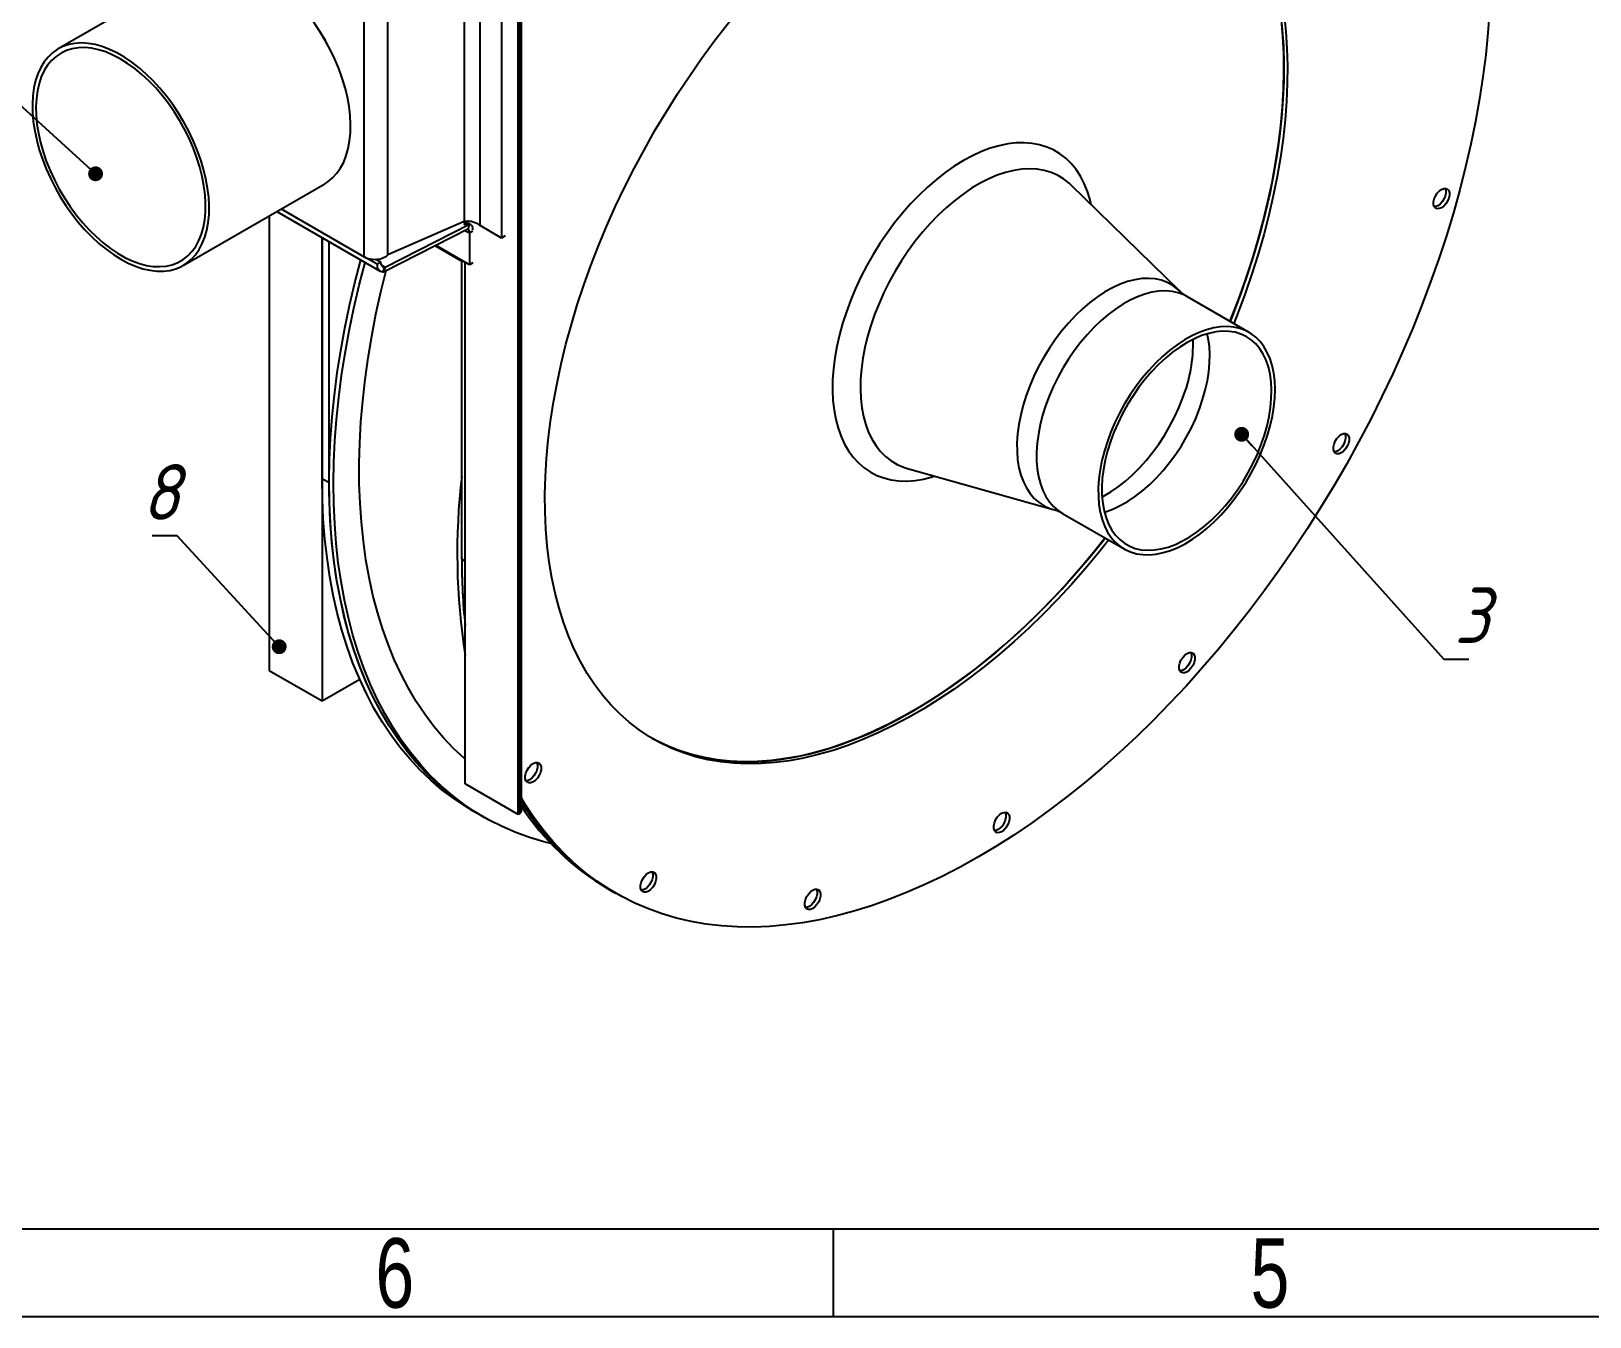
# Model space of a CAD drawing. Header units: millimetres. Extents: x -2169 to 6000, y -2300 to 596.
# Drawn here: x -1432 to -803, y -1506 to -987 of the extents above; entities that cross this region are included whole.
import ezdxf

# ---------------------------------------------------------------- set-up
doc = ezdxf.new("R2010")
doc.units = ezdxf.units.MM
doc.linetypes.add('SLD-Solid', pattern=[0])
doc.styles.add('GENISO', font='geniso.shx', dxfattribs={"oblique": 15})
doc.styles.add('SLDTEXTSTYLE0', font='TXT', dxfattribs={"width": 0.75})
doc.dimstyles.new('Scale 1B2', dxfattribs={"dimscale": 6, "dimtxt": 2.5, "dimasz": 2.5, "dimexe": 1, "dimexo": 1, "dimgap": 1.524, "dimtad": 1, "dimdec": 0, "dimlfac": 0.5, "dimzin": 0, "dimtxsty": 'GENISO', "dimcen": 2.5, "dimclrd": 1, "dimclre": 1, "dimclrt": 7, "dimadec": 0, "dimazin": 0, "dimtfac": 1, "dimtdec": 0, "dimtmove": 0, "dimatfit": 3, "dimfxl": 1, "dimtzin": 0, "dimlwd": -1, "dimlwe": -1, "dimarcsym": 0})

msp = doc.modelspace()

# ---------------------------------------------------------------- linework, layer by layer
at = {"color": 3, "linetype": 'SLD-Solid'}
for p, q in [((-1235.61, -1303.57), (-1235.55, -916.06)), ((-1234.89, -1303.16), (-1234.84, -915.65)), ((-1234.3, -1302.33), (-1234.25, -914.82)), ((-1257.37, -929.53), (-1257.37, -1064.2)), ((-1251, -1065.82), (-1251, -926.9)), ((-1242.34, -931.9), (-1242.34, -1070.82)), ((-1364.22, -961.46), (-1421.33, -994.44)), ((-1297.79, -1078.42), (-1297.79, -979.5)), ((-1288.25, -1077.68), (-1288.25, -978.76)), ((-1370.85, -1081.88), (-1313.74, -1048.9)), ((-968.57, -1092.16), (-1012.32, -1049.46)), ((-1336.22, -1061.88), (-1336.22, -1245.43)), ((-1333.1, -1060.08), (-1291.32, -1084.21)), ((-1331.33, -1059.06), (-1297.79, -1078.42)), ((-1289.74, -1084.36), (-1255.7, -1067)), ((-1289.3, -1082.53), (-1255.26, -1065.18)), ((-1257.37, -1064.2), (-1288.25, -1077.68)), ((-1256.85, -1064.94), (-1257.8, -1064.39)), ((-1256.85, -1064.94), (-1257.53, -1065.08)), ((-1257.53, -1065.08), (-1256.81, -1065.49)), ((-1257.12, -1067.73), (-1255.32, -1068.76)), ((-1255.14, -1065.17), (-1256.98, -1064.11)), ((-1256.96, -1065.41), (-1256.85, -1064.94)), ((-1256.81, -1065.49), (-1255.26, -1065.18)), ((-1255.7, -1067), (-1255.26, -1065.18)), ((-1255.32, -1068.76), (-1253.91, -1067.95)), ((-1255.32, -1068.76), (-1255.32, -1081.66)), ((-1242.34, -1070.82), (-1251, -1065.82)), ((-1314.8, -1070.65), (-1314.8, -1257.79)), ((-1314.8, -1167.91), (-1314.8, -1070.65)), ((-1311.95, -1168.91), (-1311.95, -1072.3)), ((-1269.21, -1073.89), (-1260.19, -1079.1)), ((-1255.32, -1081.66), (-1268.98, -1073.77)), ((-1240.93, -1070.01), (-1242.34, -1070.82)), ((-1292.57, -1081.43), (-1297.79, -1078.42)), ((-1291.14, -1080.61), (-1293.17, -1079.44)), ((-1291.14, -1080.61), (-1292.57, -1081.43)), ((-1289.3, -1082.53), (-1291, -1081.55)), ((-1289.3, -1082.53), (-1289.74, -1084.36)), ((-1260.19, -1079.1), (-1260.19, -1078.85)), ((-1260.19, -1079.1), (-1258.4, -1080.13)), ((-1258.4, -1080.13), (-1258.4, -1079.88)), ((-1258.4, -1200.47), (-1258.4, -1079.88)), ((-1257.02, -1291.2), (-1257, -1080.69)), ((-1253.91, -1080.85), (-1255.32, -1081.66)), ((-1289.61, -1082.64), (-1290.27, -1084.49)), ((-940.44, -1108.96), (-965.36, -1094.57)), ((-1078.39, -1163.9), (-1019.53, -1180.44)), ((-1314.8, -1167.91), (-1311.95, -1169.56)), ((-1015.84, -1182.01), (-990.92, -1196.4)), ((-1258.4, -1200.47), (-1257.01, -1201.28)), ((-1336.22, -1245.43), (-1314.8, -1257.79)), ((-1314.8, -1257.79), (-1299.62, -1249.03)), ((-1235.61, -1303.57), (-1257.02, -1291.2)), ((-1254.15, -1301.97), (-1251.69, -1303.39)), ((-1251.29, -1303.62), (-1249.51, -1304.65)), ((-1234.89, -1303.16), (-1235.61, -1303.57)), ((-1199.53, -1333.5), (-1197.75, -1334.53)), ((-1197.75, -1334.53), (-1196.32, -1335.35))]:
    msp.add_line(p, q, dxfattribs=at)
at = {"color": 7, "linetype": 'SLD-Solid'}
for p, q in [((623.1, -1471.15), (-2133.24, -1471.15)), ((-1108.45, -1471.15), (-1108.45, -1506.48)), ((658.44, -1506.48), (-2168.58, -1506.48))]:
    msp.add_line(p, q, dxfattribs=at)
at = {"color": 3, "linetype": 'SLD-Solid', "flags": 128}
for points in [[(-1074.91, -916.49), (-1068.76, -913.08), (-1062.61, -909.97), (-1056.49, -907.17), (-1050.4, -904.67), (-1044.35, -902.48), (-1038.35, -900.61), (-1032.41, -899.06), (-1026.54, -897.82), (-1020.76, -896.92), (-1015.06, -896.33), (-1009.47, -896.08), (-1003.99, -896.14), (-998.62, -896.54), (-993.39, -897.26), (-988.29, -898.31), (-983.34, -899.67), (-978.54, -901.36), (-973.91, -903.37), (-969.45, -905.69), (-965.16, -908.32), (-961.06, -911.25), (-957.15, -914.49), (-953.44, -918.02), (-949.94, -921.84), (-946.64, -925.94), (-943.56, -930.32), (-940.71, -934.97), (-938.08, -939.88), (-935.68, -945.04), (-933.51, -950.45), (-931.59, -956.09), (-929.9, -961.95), (-928.46, -968.03), (-927.27, -974.32), (-926.32, -980.8), (-925.63, -987.46), (-925.19, -994.3), (-925, -1001.3), (-925.06, -1008.44), (-925.38, -1015.72), (-925.94, -1023.13), (-926.76, -1030.65), (-927.83, -1038.27), (-929.15, -1045.97), (-930.71, -1053.75), (-932.52, -1061.59), (-934.56, -1069.48), (-936.85, -1077.4), (-939.36, -1085.34), (-942.11, -1093.29), (-945.08, -1101.23), (-946.7, -1105.34)], [(-944.73, -1095.73), (-941.89, -1087.78), (-939.28, -1079.83), (-936.9, -1071.9), (-934.76, -1064), (-932.85, -1056.14), (-931.19, -1048.34), (-929.77, -1040.6), (-928.6, -1032.94), (-927.68, -1025.38), (-927.01, -1017.93), (-926.59, -1010.59), (-926.42, -1003.39), (-926.51, -996.33), (-926.84, -989.43), (-927.43, -982.69), (-928.28, -976.14), (-929.37, -969.77), (-930.71, -963.6), (-932.29, -957.65), (-934.12, -951.91), (-936.19, -946.41), (-938.49, -941.15), (-941.03, -936.13), (-943.79, -931.38), (-946.78, -926.89), (-949.98, -922.67), (-953.4, -918.73), (-957.03, -915.08), (-960.86, -911.72), (-964.88, -908.66), (-969.09, -905.91), (-969.63, -905.59)], [(-969.63, -905.59), (-966.59, -907.49), (-962.49, -910.43), (-958.58, -913.66), (-954.87, -917.2), (-951.36, -921.02), (-948.07, -925.12), (-944.99, -929.5), (-942.13, -934.15), (-939.5, -939.06), (-937.1, -944.22), (-934.94, -949.62), (-933.01, -955.26), (-931.33, -961.13), (-929.89, -967.21), (-928.69, -973.5), (-927.75, -979.98), (-927.06, -986.64), (-926.61, -993.48), (-926.42, -1000.47), (-926.49, -1007.62), (-926.8, -1014.9), (-927.37, -1022.31), (-928.19, -1029.83), (-929.26, -1037.44), (-930.58, -1045.15), (-932.14, -1052.93), (-933.95, -1060.77), (-935.99, -1068.65), (-938.28, -1076.57), (-940.79, -1084.51), (-943.54, -1092.46), (-946.5, -1100.4), (-948.13, -1104.52)], [(-997.18, -1192.78), (-1001.29, -1197.93), (-1006.71, -1204.42), (-1012.25, -1210.73), (-1017.9, -1216.82), (-1023.64, -1222.7), (-1029.46, -1228.36), (-1035.37, -1233.79), (-1041.34, -1238.97), (-1047.37, -1243.9), (-1053.44, -1248.56), (-1059.55, -1252.97), (-1065.69, -1257.09), (-1071.84, -1260.93), (-1077.99, -1264.49), (-1084.14, -1267.75), (-1090.28, -1270.71), (-1096.39, -1273.36), (-1102.46, -1275.7), (-1108.49, -1277.73), (-1114.46, -1279.45), (-1120.36, -1280.84), (-1126.19, -1281.91), (-1131.93, -1282.65), (-1137.58, -1283.07), (-1143.12, -1283.17), (-1148.54, -1282.94), (-1153.84, -1282.38), (-1159.01, -1281.49), (-1164.03, -1280.29), (-1168.91, -1278.76), (-1173.62, -1276.91), (-1178.17, -1274.75), (-1182.55, -1272.27), (-1186.74, -1269.49), (-1190.75, -1266.4), (-1194.56, -1263.02), (-1198.17, -1259.34), (-1201.57, -1255.38), (-1204.75, -1251.14), (-1207.72, -1246.62), (-1210.47, -1241.84), (-1212.98, -1236.81), (-1215.26, -1231.52), (-1217.31, -1226), (-1219.12, -1220.24), (-1220.68, -1214.27), (-1222, -1208.09), (-1223.07, -1201.7), (-1223.88, -1195.13), (-1224.45, -1188.38), (-1224.77, -1181.46), (-1224.83, -1174.39), (-1224.64, -1167.17), (-1224.2, -1159.83), (-1223.51, -1152.36), (-1222.56, -1144.79), (-1221.37, -1137.13), (-1219.93, -1129.38), (-1218.24, -1121.57), (-1216.32, -1113.71), (-1214.15, -1105.8), (-1211.75, -1097.87), (-1209.12, -1089.93), (-1206.27, -1081.98), (-1203.19, -1074.04), (-1199.89, -1066.14), (-1196.39, -1058.27), (-1192.68, -1050.45), (-1188.77, -1042.7), (-1184.67, -1035.03), (-1180.38, -1027.46), (-1175.92, -1019.98), (-1171.28, -1012.63), (-1166.49, -1005.4), (-1161.54, -998.32), (-1156.44, -991.39), (-1151.21, -984.62), (-1145.84, -978.04), (-1140.36, -971.64), (-1134.77, -965.44), (-1129.07, -959.45), (-1123.29, -953.68), (-1117.42, -948.13), (-1111.48, -942.83), (-1105.48, -937.77), (-1099.43, -932.97), (-1093.34, -928.44), (-1087.21, -924.17), (-1081.07, -920.19), (-1074.91, -916.49), (-1074.91, -916.49)], [(-1313.74, -1048.9), (-1312.43, -1048.07), (-1310.53, -1046.5), (-1308.82, -1044.65), (-1307.33, -1042.52), (-1306.06, -1040.13), (-1305.02, -1037.49), (-1304.22, -1034.63), (-1303.66, -1031.56), (-1303.35, -1028.31), (-1303.29, -1024.89), (-1303.48, -1021.33), (-1303.92, -1017.67), (-1304.6, -1013.91), (-1305.53, -1010.09), (-1306.69, -1006.24), (-1308.08, -1002.38), (-1309.68, -998.54), (-1311.49, -994.75), (-1313.49, -991.03), (-1315.67, -987.41), (-1318.02, -983.92), (-1320.51, -980.57), (-1323.13, -977.39), (-1325.86, -974.42), (-1328.69, -971.65), (-1331.58, -969.13), (-1334.53, -966.85), (-1337.51, -964.84), (-1340.5, -963.12), (-1343.48, -961.69), (-1346.43, -960.57), (-1349.32, -959.76), (-1352.15, -959.27), (-1354.88, -959.1), (-1357.49, -959.25), (-1359.98, -959.73), (-1362.32, -960.52), (-1364.22, -961.46)], [(-1313.74, -1048.9), (-1312.45, -1048.08), (-1310.54, -1046.52), (-1308.84, -1044.67), (-1307.34, -1042.54), (-1306.07, -1040.16), (-1305.03, -1037.52), (-1304.22, -1034.66), (-1303.66, -1031.59), (-1303.35, -1028.34), (-1303.29, -1024.92), (-1303.48, -1021.37), (-1303.91, -1017.7), (-1304.6, -1013.95), (-1305.52, -1010.13), (-1306.68, -1006.28), (-1308.06, -1002.42), (-1309.67, -998.58), (-1311.47, -994.79), (-1313.47, -991.07), (-1315.65, -987.45), (-1318, -983.95), (-1320.49, -980.6), (-1323.11, -977.42), (-1325.84, -974.44), (-1328.66, -971.68), (-1331.56, -969.15), (-1334.5, -966.87), (-1337.48, -964.86), (-1340.47, -963.14), (-1343.45, -961.71), (-1346.4, -960.58), (-1349.29, -959.77), (-1352.12, -959.27), (-1354.85, -959.1), (-1357.47, -959.25), (-1359.96, -959.72), (-1362.3, -960.52), (-1364.22, -961.46)], [(-842.89, -962.35), (-843.02, -970.76), (-843.4, -979.32), (-844.04, -987.99), (-844.92, -996.79), (-846.05, -1005.68), (-847.43, -1014.67), (-849.06, -1023.74), (-850.93, -1032.88), (-853.05, -1042.08), (-855.4, -1051.32), (-858, -1060.61), (-860.82, -1069.92), (-863.88, -1079.25), (-867.16, -1088.57), (-870.67, -1097.89), (-874.39, -1107.19), (-878.33, -1116.46), (-882.47, -1125.69), (-886.82, -1134.87), (-891.37, -1143.97), (-896.11, -1153.01), (-901.04, -1161.95), (-906.15, -1170.8), (-911.44, -1179.54), (-916.9, -1188.17), (-922.51, -1196.66), (-928.28, -1205.01), (-934.2, -1213.21), (-940.27, -1221.25), (-946.46, -1229.12), (-952.78, -1236.82), (-959.22, -1244.32), (-965.77, -1251.63), (-972.42, -1258.72), (-979.17, -1265.61), (-986, -1272.27), (-992.91, -1278.69), (-999.89, -1284.88), (-1006.93, -1290.82), (-1014.03, -1296.51), (-1021.16, -1301.93), (-1028.33, -1307.08), (-1035.53, -1311.97), (-1042.75, -1316.57), (-1049.97, -1320.88), (-1057.2, -1324.91), (-1064.41, -1328.63), (-1071.61, -1332.06), (-1078.78, -1335.18), (-1085.92, -1337.99), (-1093.01, -1340.5), (-1100.05, -1342.68), (-1107.03, -1344.55), (-1113.94, -1346.1), (-1120.77, -1347.32), (-1127.52, -1348.23), (-1134.17, -1348.8), (-1140.72, -1349.06), (-1147.16, -1348.98), (-1153.48, -1348.59), (-1159.67, -1347.86), (-1165.73, -1346.82), (-1171.65, -1345.45), (-1177.42, -1343.75), (-1183.03, -1341.74), (-1188.49, -1339.42), (-1193.77, -1336.78), (-1198.88, -1333.83), (-1203.81, -1330.57), (-1208.55, -1327.01), (-1213.09, -1323.15), (-1217.44, -1318.99), (-1221.59, -1314.55), (-1225.52, -1309.82), (-1229.24, -1304.82), (-1232.75, -1299.54), (-1234.3, -1296.99)], [(-1431.16, -1010.22), (-1431.6, -1013.38), (-1431.78, -1016.72), (-1431.72, -1020.21), (-1431.4, -1023.83), (-1430.84, -1027.54), (-1430.03, -1031.33), (-1428.99, -1035.17), (-1427.71, -1039.03), (-1426.22, -1042.88), (-1424.51, -1046.7), (-1422.6, -1050.46), (-1420.51, -1054.13), (-1418.24, -1057.69), (-1415.82, -1061.12), (-1413.26, -1064.38), (-1410.58, -1067.46), (-1407.8, -1070.33), (-1404.94, -1072.98), (-1402.02, -1075.39), (-1399.05, -1077.53), (-1396.06, -1079.39), (-1393.08, -1080.97), (-1390.11, -1082.25), (-1387.19, -1083.21), (-1384.32, -1083.87), (-1381.55, -1084.2), (-1378.87, -1084.2), (-1376.31, -1083.89), (-1373.9, -1083.25), (-1371.63, -1082.3), (-1369.54, -1081.04), (-1367.64, -1079.48), (-1365.94, -1077.62), (-1364.44, -1075.49), (-1363.17, -1073.1), (-1362.13, -1070.47), (-1361.33, -1067.6), (-1360.77, -1064.53), (-1360.46, -1061.28), (-1360.4, -1057.86), (-1360.59, -1054.31), (-1361.03, -1050.64), (-1361.72, -1046.88), (-1362.64, -1043.06), (-1363.81, -1039.21), (-1365.19, -1035.35), (-1366.8, -1031.51), (-1368.61, -1027.72), (-1370.61, -1024), (-1372.79, -1020.38), (-1375.13, -1016.89), (-1377.63, -1013.54), (-1380.25, -1010.37), (-1382.98, -1007.39), (-1385.8, -1004.62), (-1388.7, -1002.1), (-1391.65, -999.82), (-1394.63, -997.82), (-1397.62, -996.09), (-1400.59, -994.66), (-1403.54, -993.54), (-1406.44, -992.73), (-1409.26, -992.24), (-1411.99, -992.07), (-1414.61, -992.22), (-1417.1, -992.7), (-1419.44, -993.5), (-1421.62, -994.6), (-1423.62, -996.02), (-1425.42, -997.73), (-1427.02, -999.72), (-1428.4, -1001.98), (-1429.56, -1004.5), (-1430.48, -1007.25), (-1431.16, -1010.22)], [(-1429.76, -1011.34), (-1430.18, -1014.46), (-1430.36, -1017.76), (-1430.28, -1021.21), (-1429.94, -1024.79), (-1429.36, -1028.46), (-1428.53, -1032.21), (-1427.45, -1036), (-1426.15, -1039.81), (-1424.62, -1043.6), (-1422.89, -1047.35), (-1420.95, -1051.04), (-1418.83, -1054.63), (-1416.54, -1058.1), (-1414.11, -1061.42), (-1411.53, -1064.57), (-1408.85, -1067.52), (-1406.06, -1070.26), (-1403.21, -1072.76), (-1400.3, -1075), (-1397.36, -1076.97), (-1394.41, -1078.65), (-1391.48, -1080.03), (-1388.57, -1081.1), (-1385.73, -1081.86), (-1382.96, -1082.29), (-1380.29, -1082.39), (-1377.73, -1082.17), (-1375.31, -1081.62), (-1373.05, -1080.75), (-1370.95, -1079.56), (-1369.04, -1078.07), (-1367.33, -1076.28), (-1365.84, -1074.21), (-1364.57, -1071.87), (-1363.53, -1069.28), (-1362.73, -1066.46), (-1362.18, -1063.44), (-1361.88, -1060.22), (-1361.84, -1056.84), (-1362.04, -1053.33), (-1362.5, -1049.7), (-1363.21, -1045.98), (-1364.16, -1042.21), (-1365.35, -1038.41), (-1366.77, -1034.61), (-1368.4, -1030.83), (-1370.24, -1027.1), (-1372.27, -1023.46), (-1374.48, -1019.93), (-1376.84, -1016.53), (-1379.35, -1013.29), (-1381.98, -1010.24), (-1384.72, -1007.39), (-1387.54, -1004.77), (-1390.42, -1002.4), (-1393.35, -1000.29), (-1396.3, -998.47), (-1399.24, -996.93), (-1402.16, -995.7), (-1405.04, -994.79), (-1407.85, -994.2), (-1410.57, -993.93), (-1413.19, -993.99), (-1415.68, -994.38), (-1418.03, -995.09), (-1420.21, -996.12), (-1422.21, -997.46), (-1424.02, -999.1), (-1425.63, -1001.03), (-1427.01, -1003.24), (-1428.17, -1005.71), (-1429.08, -1008.41), (-1429.76, -1011.34)], [(-1004.18, -1057.41), (-1004.66, -1055.42), (-1005.72, -1051.99), (-1007.02, -1048.8), (-1008.55, -1045.86), (-1010.31, -1043.17), (-1012.28, -1040.76), (-1014.46, -1038.64), (-1016.84, -1036.81), (-1019.41, -1035.28), (-1022.14, -1034.07), (-1025.04, -1033.17), (-1028.08, -1032.6), (-1031.26, -1032.35), (-1034.55, -1032.42), (-1037.95, -1032.82), (-1041.43, -1033.55), (-1044.98, -1034.59), (-1048.57, -1035.95), (-1052.21, -1037.62), (-1055.86, -1039.58), (-1059.51, -1041.84), (-1063.14, -1044.38), (-1066.74, -1047.19), (-1070.29, -1050.25), (-1073.76, -1053.55), (-1077.16, -1057.08), (-1080.44, -1060.81), (-1083.62, -1064.73), (-1086.66, -1068.83), (-1089.55, -1073.07), (-1092.28, -1077.45), (-1094.84, -1081.94), (-1097.21, -1086.52), (-1099.38, -1091.16), (-1101.35, -1095.85), (-1103.1, -1100.57), (-1104.62, -1105.28), (-1105.91, -1109.97), (-1106.97, -1114.62), (-1107.78, -1119.2), (-1108.34, -1123.69), (-1108.65, -1128.07), (-1108.71, -1132.33), (-1108.51, -1136.43), (-1108.07, -1140.36), (-1107.37, -1144.1), (-1106.43, -1147.63), (-1105.25, -1150.94), (-1103.84, -1154.01), (-1102.19, -1156.83), (-1100.33, -1159.38), (-1098.25, -1161.65), (-1095.97, -1163.62), (-1093.49, -1165.3), (-1090.84, -1166.67), (-1088.02, -1167.73), (-1085.05, -1168.46), (-1081.94, -1168.88), (-1078.7, -1168.96), (-1075.36, -1168.73), (-1071.92, -1168.16), (-1068.4, -1167.28), (-1067.43, -1166.98)], [(-1012.32, -1049.46), (-1013.19, -1048.66), (-1015.43, -1046.92), (-1017.85, -1045.49), (-1020.45, -1044.36), (-1023.2, -1043.56), (-1026.1, -1043.07), (-1029.13, -1042.91), (-1032.27, -1043.08), (-1035.51, -1043.57), (-1038.82, -1044.38), (-1042.2, -1045.51), (-1045.62, -1046.95), (-1049.06, -1048.7), (-1052.51, -1050.73), (-1055.94, -1053.06), (-1059.35, -1055.65), (-1062.71, -1058.5), (-1066, -1061.59), (-1069.21, -1064.91), (-1072.31, -1068.44), (-1075.3, -1072.16), (-1078.15, -1076.04), (-1080.86, -1080.07), (-1083.4, -1084.23), (-1085.76, -1088.5), (-1087.94, -1092.85), (-1089.91, -1097.25), (-1091.67, -1101.69), (-1093.21, -1106.15), (-1094.52, -1110.59), (-1095.6, -1114.99), (-1096.43, -1119.34), (-1097.01, -1123.6), (-1097.35, -1127.76), (-1097.43, -1131.79), (-1097.27, -1135.67), (-1096.85, -1139.38), (-1096.18, -1142.91), (-1095.27, -1146.22), (-1094.12, -1149.31), (-1092.73, -1152.16), (-1091.11, -1154.74), (-1089.28, -1157.06), (-1087.24, -1159.09), (-1085, -1160.83), (-1082.58, -1162.27), (-1079.98, -1163.39), (-1078.39, -1163.9)], [(-862.77, -1051.18), (-861.87, -1050.81), (-861.04, -1050.77), (-860.34, -1051.06), (-859.85, -1051.66), (-859.59, -1052.53), (-859.59, -1053.58), (-859.85, -1054.75), (-860.34, -1055.92), (-861.04, -1057.01), (-861.87, -1057.93), (-862.77, -1058.6), (-863.68, -1058.97), (-864.51, -1059.01), (-865.2, -1058.72), (-865.69, -1058.12), (-865.95, -1057.25), (-865.95, -1056.2), (-865.69, -1055.04), (-865.2, -1053.86), (-864.51, -1052.77), (-863.68, -1051.85), (-862.77, -1051.18)], [(-861.33, -1050.74), (-861.28, -1050.84), (-861.02, -1051.7), (-861.02, -1052.76), (-861.28, -1053.92), (-861.77, -1055.09), (-862.46, -1056.19), (-863.3, -1057.1), (-864.2, -1057.78), (-865.11, -1058.15), (-865.64, -1058.21)], [(-1251.29, -1303.62), (-1254.22, -1301.86), (-1259.14, -1298.58), (-1263.87, -1294.99), (-1268.41, -1291.1), (-1272.75, -1286.92), (-1276.88, -1282.45), (-1280.8, -1277.7), (-1284.51, -1272.66), (-1288, -1267.36), (-1291.26, -1261.79), (-1294.3, -1255.96), (-1297.11, -1249.89), (-1299.68, -1243.56), (-1302.01, -1237), (-1304.1, -1230.22), (-1305.95, -1223.21), (-1307.56, -1215.99), (-1308.92, -1208.57), (-1310.03, -1200.96), (-1310.88, -1193.16), (-1311.49, -1185.18), (-1311.84, -1177.04), (-1311.95, -1168.75), (-1311.8, -1160.31), (-1311.39, -1151.74), (-1310.74, -1143.04), (-1309.83, -1134.23), (-1308.67, -1125.32), (-1307.27, -1116.31), (-1305.61, -1107.23), (-1303.72, -1098.07), (-1301.58, -1088.86), (-1299.21, -1079.65)], [(-1222.37, -1315.36), (-1225.23, -1314.64), (-1231, -1312.92), (-1236.61, -1310.89), (-1242.06, -1308.54), (-1247.34, -1305.87), (-1252.44, -1302.89), (-1257.36, -1299.61), (-1262.09, -1296.02), (-1266.62, -1292.13), (-1270.96, -1287.95), (-1275.09, -1283.48), (-1279.02, -1278.73), (-1282.72, -1273.7), (-1286.21, -1268.39), (-1289.48, -1262.82), (-1292.51, -1256.99), (-1295.32, -1250.92), (-1297.89, -1244.59), (-1300.23, -1238.03), (-1302.32, -1231.25), (-1304.17, -1224.24), (-1305.77, -1217.02), (-1307.13, -1209.6), (-1308.24, -1201.99), (-1309.1, -1194.19), (-1309.71, -1186.21), (-1310.06, -1178.07), (-1310.16, -1169.78), (-1310.01, -1161.34), (-1309.61, -1152.77), (-1308.95, -1144.07), (-1308.04, -1135.26), (-1306.89, -1126.35), (-1305.48, -1117.34), (-1303.83, -1108.26), (-1301.93, -1099.1), (-1299.79, -1089.89), (-1297.43, -1080.68)], [(-1257.02, -1281.35), (-1257.49, -1280.94), (-1261.76, -1276.93), (-1265.82, -1272.62), (-1269.68, -1268.04), (-1273.32, -1263.17), (-1276.74, -1258.03), (-1279.94, -1252.63), (-1282.92, -1246.96), (-1285.66, -1241.05), (-1288.17, -1234.89), (-1290.44, -1228.49), (-1292.47, -1221.87), (-1294.25, -1215.03), (-1295.79, -1207.97), (-1297.09, -1200.72), (-1298.13, -1193.27), (-1298.92, -1185.64), (-1299.47, -1177.84), (-1299.76, -1169.88), (-1299.8, -1161.76), (-1299.58, -1153.5), (-1299.11, -1145.11), (-1298.39, -1136.6), (-1297.43, -1127.97), (-1296.21, -1119.25), (-1294.74, -1110.45), (-1293.03, -1101.56), (-1291.07, -1092.61), (-1288.96, -1083.96)], [(-968.57, -1092.16), (-969.33, -1091.46), (-971.33, -1089.95), (-973.51, -1088.76), (-975.87, -1087.88), (-978.38, -1087.33), (-981.03, -1087.11), (-983.79, -1087.21), (-986.66, -1087.65), (-989.6, -1088.41), (-992.6, -1089.49), (-995.63, -1090.89), (-998.68, -1092.59), (-1001.73, -1094.58), (-1004.74, -1096.85), (-1007.71, -1099.37), (-1010.61, -1102.15), (-1013.42, -1105.15), (-1016.12, -1108.35), (-1018.69, -1111.73), (-1021.11, -1115.27), (-1023.38, -1118.94), (-1025.46, -1122.71), (-1027.34, -1126.57), (-1029.02, -1130.48), (-1030.49, -1134.42), (-1031.72, -1138.35), (-1032.71, -1142.26), (-1033.46, -1146.11), (-1033.96, -1149.87), (-1034.2, -1153.52), (-1034.19, -1157.04), (-1033.93, -1160.4), (-1033.41, -1163.57), (-1032.64, -1166.54), (-1031.63, -1169.28), (-1030.38, -1171.77), (-1028.9, -1174), (-1027.2, -1175.95), (-1025.3, -1177.6), (-1023.21, -1178.95), (-1020.93, -1179.99), (-1019.53, -1180.44)], [(-965.36, -1094.57), (-966.8, -1093.83), (-969.11, -1092.97), (-971.57, -1092.43), (-974.17, -1092.21), (-976.88, -1092.31), (-979.68, -1092.74), (-982.57, -1093.49), (-985.5, -1094.55), (-988.48, -1095.92), (-991.47, -1097.58), (-994.45, -1099.53), (-997.41, -1101.75), (-1000.32, -1104.23), (-1003.16, -1106.95), (-1005.91, -1109.88), (-1008.55, -1113.02), (-1011.07, -1116.33), (-1013.45, -1119.8), (-1015.66, -1123.4), (-1017.7, -1127.1), (-1019.55, -1130.88), (-1021.2, -1134.71), (-1022.63, -1138.57), (-1023.84, -1142.43), (-1024.81, -1146.25), (-1025.54, -1150.02), (-1026.03, -1153.71), (-1026.27, -1157.29), (-1026.26, -1160.74), (-1026, -1164.03), (-1025.5, -1167.13), (-1024.74, -1170.04), (-1023.75, -1172.72), (-1022.53, -1175.17), (-1021.08, -1177.35), (-1019.41, -1179.26), (-1017.55, -1180.88), (-1015.84, -1182.01)], [(-948.13, -1104.52), (-947.79, -1103.66), (-944.73, -1095.73)], [(-934.35, -1154.33), (-933.03, -1150.47), (-931.93, -1146.62), (-931.08, -1142.82), (-930.47, -1139.09), (-930.1, -1135.45), (-929.99, -1131.94), (-930.12, -1128.56), (-930.51, -1125.36), (-931.14, -1122.35), (-932.01, -1119.56), (-933.12, -1116.99), (-934.46, -1114.68), (-936.02, -1112.63), (-937.78, -1110.86), (-939.74, -1109.39), (-941.88, -1108.21), (-944.19, -1107.36), (-946.65, -1106.82), (-949.25, -1106.6), (-951.96, -1106.7), (-954.76, -1107.13), (-957.64, -1107.87), (-960.58, -1108.93), (-963.56, -1110.3), (-966.55, -1111.97), (-969.53, -1113.92), (-972.49, -1116.14), (-975.39, -1118.62), (-978.23, -1121.33), (-980.99, -1124.27), (-983.63, -1127.41), (-986.15, -1130.72), (-988.53, -1134.19), (-990.74, -1137.79), (-992.78, -1141.49), (-994.63, -1145.27), (-996.28, -1149.1), (-997.71, -1152.96), (-998.92, -1156.81), (-999.89, -1160.64), (-1000.62, -1164.41), (-1001.11, -1168.1), (-1001.35, -1171.68), (-1001.34, -1175.12), (-1001.08, -1178.41), (-1000.58, -1181.52), (-999.82, -1184.43), (-998.83, -1187.11), (-997.61, -1189.55), (-996.16, -1191.74), (-994.49, -1193.65), (-992.63, -1195.27), (-990.58, -1196.59), (-988.35, -1197.61), (-985.96, -1198.31), (-983.43, -1198.69), (-980.78, -1198.74), (-978.02, -1198.48), (-975.17, -1197.89), (-972.26, -1196.99), (-969.3, -1195.77), (-966.31, -1194.26), (-963.33, -1192.45), (-960.35, -1190.36), (-957.42, -1188.01), (-954.54, -1185.41), (-951.74, -1182.58), (-949.04, -1179.54), (-946.46, -1176.31), (-944.01, -1172.92), (-941.71, -1169.38), (-939.58, -1165.73), (-937.64, -1161.98), (-935.89, -1158.18), (-934.35, -1154.33)], [(-935.6, -1154.26), (-934.3, -1150.45), (-933.23, -1146.66), (-932.41, -1142.92), (-931.83, -1139.25), (-931.5, -1135.67), (-931.42, -1132.22), (-931.6, -1128.93), (-932.03, -1125.81), (-932.7, -1122.88), (-933.63, -1120.18), (-934.79, -1117.72), (-936.18, -1115.52), (-937.78, -1113.59), (-939.6, -1111.96), (-941.6, -1110.62), (-943.79, -1109.59), (-946.14, -1108.89), (-948.63, -1108.51), (-951.25, -1108.45), (-953.97, -1108.73), (-956.78, -1109.32), (-959.66, -1110.24), (-962.58, -1111.48), (-965.53, -1113.02), (-968.48, -1114.85), (-971.4, -1116.96), (-974.28, -1119.34), (-977.1, -1121.96), (-979.84, -1124.81), (-982.47, -1127.87), (-984.98, -1131.11), (-987.34, -1134.51), (-989.54, -1138.04), (-991.57, -1141.69), (-993.4, -1145.41), (-995.03, -1149.19), (-996.44, -1153), (-997.63, -1156.8), (-998.58, -1160.57), (-999.28, -1164.28), (-999.74, -1167.91), (-999.94, -1171.42), (-999.89, -1174.8), (-999.59, -1178.01), (-999.03, -1181.03), (-998.23, -1183.85), (-997.19, -1186.43), (-995.91, -1188.77), (-994.41, -1190.83), (-992.7, -1192.62), (-990.79, -1194.1), (-988.69, -1195.29), (-986.42, -1196.15), (-984, -1196.7), (-981.44, -1196.91), (-978.77, -1196.8), (-976, -1196.37), (-973.15, -1195.61), (-970.25, -1194.53), (-967.31, -1193.14), (-964.36, -1191.46), (-961.42, -1189.48), (-958.52, -1187.24), (-955.66, -1184.73), (-952.88, -1181.99), (-950.2, -1179.04), (-947.63, -1175.89), (-945.19, -1172.56), (-942.9, -1169.09), (-940.79, -1165.5), (-938.86, -1161.81), (-937.12, -1158.06), (-935.6, -1154.26)], [(-960.52, -1139.87), (-959.22, -1136.07), (-958.15, -1132.28), (-957.33, -1128.53), (-956.75, -1124.86), (-956.42, -1121.28), (-956.34, -1117.84), (-956.52, -1114.54), (-956.95, -1111.42), (-957.36, -1109.49)], [(-999.85, -1175.39), (-999.23, -1175.06), (-996.25, -1173.3), (-993.29, -1171.27), (-990.37, -1168.97), (-987.5, -1166.41), (-984.7, -1163.62), (-982.01, -1160.62), (-979.42, -1157.42), (-976.98, -1154.06), (-974.68, -1150.55), (-972.56, -1146.92), (-970.61, -1143.2), (-968.87, -1139.42), (-967.34, -1135.59)], [(-998.92, -1181.48), (-998.07, -1181.22), (-995.17, -1180.14), (-992.23, -1178.76), (-989.28, -1177.07), (-986.34, -1175.1), (-983.44, -1172.85), (-980.58, -1170.35), (-977.8, -1167.61), (-975.12, -1164.65), (-972.55, -1161.5), (-970.11, -1158.18), (-967.83, -1154.7), (-965.71, -1151.11), (-963.78, -1147.42), (-962.04, -1143.67), (-960.52, -1139.87)], [(-903.24, -1150.19), (-902.34, -1149.82), (-901.51, -1149.78), (-900.82, -1150.07), (-900.32, -1150.67), (-900.06, -1151.54), (-900.06, -1152.59), (-900.32, -1153.76), (-900.82, -1154.93), (-901.51, -1156.02), (-902.34, -1156.94), (-903.24, -1157.61), (-904.15, -1157.98), (-904.98, -1158.03), (-905.67, -1157.73), (-906.17, -1157.13), (-906.42, -1156.27), (-906.42, -1155.21), (-906.17, -1154.05), (-905.67, -1152.87), (-904.98, -1151.78), (-904.15, -1150.87), (-903.24, -1150.19)], [(-901.8, -1149.75), (-901.75, -1149.85), (-901.49, -1150.71), (-901.49, -1151.77), (-901.75, -1152.93), (-902.24, -1154.11), (-902.94, -1155.2), (-903.77, -1156.12), (-904.67, -1156.79), (-905.58, -1157.16), (-906.11, -1157.23)], [(-1254.15, -1301.97), (-1256.71, -1300.44), (-1261.64, -1297.18), (-1266.38, -1293.62), (-1270.92, -1289.76), (-1275.27, -1285.61), (-1279.41, -1281.16), (-1283.35, -1276.44), (-1287.07, -1271.43), (-1290.57, -1266.16), (-1293.85, -1260.62), (-1296.91, -1254.82), (-1299.73, -1248.76), (-1302.32, -1242.47), (-1304.67, -1235.94), (-1306.78, -1229.18), (-1308.65, -1222.2), (-1310.28, -1215.01), (-1311.66, -1207.61), (-1312.79, -1200.02), (-1313.67, -1192.25), (-1314.3, -1184.3), (-1314.68, -1176.18), (-1314.8, -1167.91)], [(-1251.29, -1303.62), (-1253.85, -1302.09), (-1258.78, -1298.83), (-1263.52, -1295.27), (-1268.07, -1291.41), (-1272.41, -1287.26), (-1276.56, -1282.81), (-1280.49, -1278.09), (-1284.22, -1273.08), (-1287.72, -1267.81), (-1291, -1262.26), (-1294.05, -1256.46), (-1296.87, -1250.41), (-1299.46, -1244.12), (-1301.82, -1237.59), (-1303.93, -1230.83), (-1305.8, -1223.85), (-1307.42, -1216.65), (-1308.8, -1209.26), (-1309.93, -1201.67), (-1310.81, -1193.9), (-1311.44, -1185.95), (-1311.82, -1177.83), (-1311.93, -1172.97)], [(-1181.63, -1272.83), (-1181.42, -1272.95), (-1176.94, -1275.24), (-1172.29, -1277.22), (-1167.48, -1278.87), (-1162.52, -1280.21), (-1157.41, -1281.23), (-1152.16, -1281.92), (-1146.79, -1282.29), (-1141.29, -1282.33), (-1135.69, -1282.04), (-1129.99, -1281.43), (-1124.2, -1280.49), (-1118.32, -1279.23), (-1112.38, -1277.65), (-1106.37, -1275.75), (-1100.32, -1273.54), (-1094.22, -1271.01), (-1088.1, -1268.17), (-1081.95, -1265.04), (-1075.79, -1261.6), (-1069.64, -1257.88), (-1063.5, -1253.87), (-1057.37, -1249.58), (-1051.28, -1245.02), (-1045.24, -1240.2), (-1039.24, -1235.12), (-1033.31, -1229.8), (-1027.45, -1224.23), (-1021.67, -1218.44), (-1015.99, -1212.43), (-1010.4, -1206.21), (-1004.93, -1199.8), (-999.58, -1193.19), (-998.61, -1191.96)], [(-998.61, -1191.96), (-1002.72, -1197.11), (-1008.14, -1203.6), (-1013.68, -1209.9), (-1019.32, -1216), (-1025.06, -1221.88), (-1030.89, -1227.54), (-1036.8, -1232.96), (-1042.77, -1238.14), (-1048.79, -1243.07), (-1054.87, -1247.74), (-1060.98, -1252.14), (-1067.11, -1256.27), (-1073.26, -1260.11), (-1079.42, -1263.66), (-1085.57, -1266.92), (-1091.71, -1269.88), (-1097.82, -1272.53), (-1103.89, -1274.88), (-1109.92, -1276.91), (-1115.89, -1278.62), (-1121.79, -1280.01), (-1127.62, -1281.08), (-1133.36, -1281.83), (-1139.01, -1282.25), (-1144.54, -1282.34), (-1149.97, -1282.11), (-1155.27, -1281.55), (-1160.43, -1280.67), (-1165.46, -1279.46), (-1170.33, -1277.94), (-1175.05, -1276.09), (-1179.6, -1273.93), (-1181.63, -1272.83)], [(-965.54, -1238.61), (-964.64, -1238.24), (-963.81, -1238.2), (-963.12, -1238.49), (-962.62, -1239.09), (-962.36, -1239.96), (-962.36, -1241.01), (-962.62, -1242.18), (-963.12, -1243.35), (-963.81, -1244.44), (-964.64, -1245.36), (-965.54, -1246.03), (-966.45, -1246.4), (-967.28, -1246.45), (-967.97, -1246.15), (-968.47, -1245.55), (-968.72, -1244.69), (-968.72, -1243.63), (-968.47, -1242.47), (-967.97, -1241.29), (-967.28, -1240.2), (-966.45, -1239.29), (-965.54, -1238.61)], [(-964.1, -1238.17), (-964.05, -1238.27), (-963.79, -1239.13), (-963.79, -1240.19), (-964.05, -1241.35), (-964.54, -1242.53), (-965.24, -1243.62), (-966.07, -1244.54), (-966.97, -1245.21), (-967.88, -1245.58), (-968.41, -1245.65)], [(-1229.57, -1283.06), (-1228.66, -1282.69), (-1227.83, -1282.65), (-1227.14, -1282.94), (-1226.64, -1283.54), (-1226.39, -1284.41), (-1226.39, -1285.46), (-1226.64, -1286.62), (-1227.14, -1287.8), (-1227.83, -1288.89), (-1228.66, -1289.81), (-1229.57, -1290.48), (-1230.47, -1290.85), (-1231.3, -1290.89), (-1232, -1290.6), (-1232.49, -1290), (-1232.75, -1289.13), (-1232.75, -1288.08), (-1232.49, -1286.92), (-1232, -1285.74), (-1231.3, -1284.65), (-1230.47, -1283.73), (-1229.57, -1283.06)], [(-1228.12, -1282.62), (-1228.07, -1282.72), (-1227.82, -1283.58), (-1227.82, -1284.64), (-1228.07, -1285.8), (-1228.57, -1286.97), (-1229.26, -1288.06), (-1230.09, -1288.98), (-1231, -1289.66), (-1231.9, -1290.03), (-1232.44, -1290.09)], [(-1040.41, -1303.14), (-1039.5, -1302.77), (-1038.67, -1302.73), (-1037.98, -1303.02), (-1037.49, -1303.62), (-1037.23, -1304.49), (-1037.23, -1305.54), (-1037.49, -1306.7), (-1037.98, -1307.88), (-1038.67, -1308.97), (-1039.5, -1309.89), (-1040.41, -1310.56), (-1041.31, -1310.93), (-1042.15, -1310.97), (-1042.84, -1310.68), (-1043.33, -1310.08), (-1043.59, -1309.21), (-1043.59, -1308.16), (-1043.33, -1307), (-1042.84, -1305.82), (-1042.15, -1304.73), (-1041.31, -1303.81), (-1040.41, -1303.14)], [(-1038.97, -1302.7), (-1038.91, -1302.8), (-1038.66, -1303.66), (-1038.66, -1304.72), (-1038.91, -1305.88), (-1039.41, -1307.05), (-1040.1, -1308.14), (-1040.93, -1309.06), (-1041.84, -1309.74), (-1042.74, -1310.11), (-1043.28, -1310.17)], [(-1183.03, -1327.18), (-1182.12, -1326.81), (-1181.29, -1326.77), (-1180.6, -1327.06), (-1180.11, -1327.67), (-1179.85, -1328.53), (-1179.85, -1329.59), (-1180.11, -1330.75), (-1180.6, -1331.92), (-1181.29, -1333.01), (-1182.12, -1333.93), (-1183.03, -1334.6), (-1183.93, -1334.98), (-1184.77, -1335.02), (-1185.46, -1334.72), (-1185.95, -1334.12), (-1186.21, -1333.26), (-1186.21, -1332.2), (-1185.95, -1331.04), (-1185.46, -1329.87), (-1184.77, -1328.78), (-1183.93, -1327.86), (-1183.03, -1327.18)], [(-1181.59, -1326.75), (-1181.53, -1326.84), (-1181.28, -1327.71), (-1181.28, -1328.76), (-1181.53, -1329.92), (-1182.03, -1331.1), (-1182.72, -1332.19), (-1183.55, -1333.11), (-1184.46, -1333.78), (-1185.36, -1334.15), (-1185.9, -1334.22)], [(-1116.7, -1334.18), (-1115.8, -1333.81), (-1114.97, -1333.77), (-1114.27, -1334.06), (-1113.78, -1334.67), (-1113.52, -1335.53), (-1113.52, -1336.59), (-1113.78, -1337.75), (-1114.27, -1338.92), (-1114.97, -1340.01), (-1115.8, -1340.93), (-1116.7, -1341.6), (-1117.61, -1341.98), (-1118.44, -1342.02), (-1119.13, -1341.72), (-1119.62, -1341.12), (-1119.88, -1340.26), (-1119.88, -1339.2), (-1119.62, -1338.04), (-1119.13, -1336.87), (-1118.44, -1335.78), (-1117.61, -1334.86), (-1116.7, -1334.18)], [(-1115.26, -1333.75), (-1115.21, -1333.84), (-1114.95, -1334.71), (-1114.95, -1335.76), (-1115.21, -1336.92), (-1115.7, -1338.1), (-1116.39, -1339.19), (-1117.23, -1340.11), (-1118.13, -1340.78), (-1119.04, -1341.15), (-1119.57, -1341.22)]]:
    msp.add_lwpolyline(points, dxfattribs=at)
at = {"color": 3, "linetype": 'SLD-Solid'}
for centre, radius, start, end in [((-1256.36, -1067.35), 2.46, 357.31465, 101.37369), ((-1257.46, -1068.58), 2.15, 355.1426, 43.53148), ((-1293.64, -1070.56), 8.89, 242.12671, 273.00334), ((-1293.04, -1072.03), 7.41, 268.98147, 310.32842), ((-1289.98, -1081.88), 2.63, 170.2827, 263.59453), ((-1289.42, -1080.9), 1.75, 170.2841, 263.59308), ((-1023.47, -1113.32), 60.39, 338.3636, 1.51331), ((-995.18, -1198.15), 265.05, 173.26781, 188.92865), ((-1006.76, -1200.9), 251.64, 179.75482, 186.02092), ((-1007.55, -1200.95), 250.85, 179.89038, 186.02638), ((-1235.31, -1302.23), 1.02, 294.36911, 354.29327), ((-1144.38, -1243.8), 105.26, 211.31864, 239.7827), ((-1144.07, -1243.5), 105.68, 211.37015, 239.47271), ((-1146.5, -1243.23), 104.7, 213.00386, 239.56415)]:
    msp.add_arc(centre, radius, start, end, dxfattribs=at)
for major_axis, ratio, start_param, end_param in [((1.33, 3.88), 0.401101, 3.366507, 3.534318), ((2.29, 5.66), 0.461436, 3.380896, 3.548707)]:
    msp.add_ellipse((-1288.66, -1078.74), major_axis=major_axis, ratio=ratio, start_param=start_param, end_param=end_param, dxfattribs=at)
for points, knots in [([(-1257.37, -1064.2), (-1257.09, -1064.11), (-1256.52, -1063.93), (-1255.22, -1063.93), (-1253.78, -1064.21), (-1252.34, -1064.78), (-1251.45, -1065.39), (-1251.05, -1065.77), (-1251, -1065.82)], [0, 0, 0, 0, 0.194353, 0.388747, 0.583138, 0.777533, 0.971928, 1, 1, 1, 1]), ([(-965.35, -1094.55), (-965.82, -1094.27), (-966.85, -1093.66), (-967.93, -1092.79), (-968.42, -1092.28), (-968.54, -1092.16)], [0, 0, 0, 0, 0.3915867, 0.8542417, 1, 1, 1, 1]), ([(-1019.51, -1180.46), (-1019.44, -1180.48), (-1018.88, -1180.61), (-1017.63, -1181.11), (-1016.42, -1181.63), (-1015.85, -1182.01), (-1015.85, -1182.01)], [0, 0, 0, 0, 0.064736, 0.50613, 0.995864, 1, 1, 1, 1])]:
    msp.add_open_spline(points, degree=3, knots=knots, dxfattribs=at)

# ---------------------------------------------------------------- texts
at = {"color": 7, "char_height": 22.5, "attachment_point": 5, "style": 'GENISO'}
for s, insert in [('8', (-1380.01, -1173.41)), ('3', (-850.54, -1223.15))]:
    msp.add_mtext(s, dxfattribs=dict(at, insert=insert))
at = {"color": 7, "linetype": 'Continuous', "char_height": 28.05, "attachment_point": 2, "style": 'SLDTEXTSTYLE0'}
for s, insert in [('6', (-1285.42, -1474.74)), ('5', (-932.04, -1474.74))]:
    msp.add_mtext(s, dxfattribs=dict(at, insert=insert))

# ---------------------------------------------------------------- leaders
at = {"color": 5}
for points in [[(-1406.26, -1044.89), (-1455.87, -999.69), (-1465.97, -999.69)], [(-943.47, -1150.1), (-861.81, -1240.89), (-851.71, -1240.89)], [(-1332.11, -1235.88), (-1373.3, -1191.15), (-1383.4, -1191.15)]]:
    msp.add_leader(points, dimstyle='Scale 1B2', override={"dimasz": 1, "dimldrblk": 'Dot'}, dxfattribs=at)

doc.saveas('drawing.dxf')
